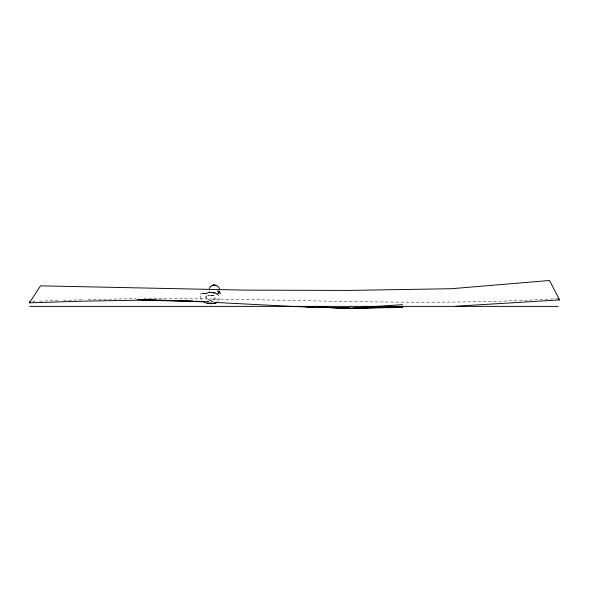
<?xml version="1.0" encoding="UTF-8"?>
<svg xmlns="http://www.w3.org/2000/svg" width="589" height="589" viewBox="0 0 589 589"><rect width="100%" height="100%" fill="white"/><g stroke="black" fill="none" stroke-linecap="round" stroke-linejoin="round"><path stroke-width="0.44" stroke-dasharray="2.94 2.21" d="M218.121 293.646L218.121 293.624A3.247 0.803 -40.1 0 1 218.121 293.499A2.687 0.832 -40.5 0 1 218.121 293.396L218.467 292.608A6.413 2.982 -53.4 0 0 218.666 292.527L218.85 292.527M218.033 292.843L217.945 293.396A2.687 1.001 -38.9 0 0 217.967 293.499A3.247 1.009 -38.8 0 0 217.989 293.572L218.026 293.697M219.491 291.68L220.912 293.337L218.063 293.756M219.638 291.091L219.697 290.723L218.843 293.027L217.393 294.161L210.104 292.35L211.407 292.49M218.548 291.4L218.652 290.797M218.828 291.4L218.939 290.797M217.775 290.804L218.048 291.835L218.799 291.467M217.363 290.804L217.694 291.835L218.526 291.437M217.996 292.954L218.755 292.556M218.512 300.854C222.141 293.263 210.891 290.046 205.716 293.521M219.189 292.247L219.432 291.879L218.696 292.519M203.242 293.499C207.542 294.073 212.025 290.458 216.215 293.293M206.312 293.572L205.222 293.683L207.652 293.116M208.948 292.6L210.818 292.247L205.922 293.521L202.476 293.388M209.323 292.475L210.14 292.358L209.242 290.959M210.089 292.35L212.158 292.225L210.693 292.247M211.37 295.575C207.387 294.515 202.108 296.672 208.292 299.698A1.774 1.642 34.8 0 0 208.55 299.808C215.773 302.915 217.319 293.447 209.08 295.523M219.645 293.83L220.161 293.749L219.542 293.83M211.444 295.568C218.548 294.242 214.462 303.482 209.286 299.808A1.774 1.671 21 0 1 209.029 299.698C206.908 299.315 204.574 295.855 207.703 295.457M210.626 292.262L211.473 292.21M558.232 298.564C420.229 306.994 282.102 298.093 144.003 298.645M32.461 301.354L36.106 301.244M39.758 301.126L59.82 300.493M63.465 300.375L82.622 299.772M88.122 299.646L135.823 298.645M219.13 293.845L218.865 293.837M207.593 295.464L209.279 295.604M204.803 293.594L203.352 293.499L204.766 293.631C198.272 291.349 200.002 297.982 202.564 300.743M205.826 301.678L213.122 301.958M205.966 301.605L213.233 301.899M213.277 292.328L214.05 292.461L212.069 292.21M211.952 292.218L212.577 292.254M207.969 302.054L213.439 302.341M218.254 293.793L218.504 293.815M203.153 293.462L202.528 293.388L204.162 293.587L203.448 293.491M213.77 292.409L215.412 292.88M211.37 292.542L217.289 294.102M214.344 292.519L214.926 292.681M217.555 294.309L217.856 294.64L217.127 293.926L218.144 294.979M200.275 296.105L200.459 296.716"/><path stroke-width="0.88" d="M29.722 301.443L29.45 302.842L83.424 301.134L136.714 300.243L193.052 301.193M209.382 288.485C210.744 283.905 218.151 284.112 219.439 288.632M29.45 302.842L40.508 285.834L244.869 290.127L348.32 290.421L451.211 288.728L549.522 280.489L559.55 299.919L456.048 306.214M210.442 286.696L210.98 286.21M217.466 302.047C213.211 304.528 206.953 304.218 203.006 301.229M208.381 303.445L206.982 303.21L212.695 303.549L216.377 302.739L213.115 303.512M402.662 304.675L349.491 308.128L338.513 307.745M212.695 303.549L210.766 303.593M354.6 308.106L368.243 307.752M373.698 307.613L390.986 307.163M392.804 307.112L402.81 306.854L349.358 308.511L317.419 307.163M354.6 308.172L402.766 307.465M29.722 306.376L558.232 306.376M157.049 300.051L137.149 299.499L205.237 301.907M158.853 300.103L176.037 300.574M179.66 300.677L193.244 301.097M302.105 306.582L315.829 307.031M320.32 307.178L349.675 308.128L295.884 306.611L215.257 302.437M304.668 306.567L315.645 306.95M322.05 307.171L336.687 307.679M194.878 301.266L204 301.612M197.786 301.281L204.147 301.539M303.733 306.589L315.594 307.09M215.545 285.245L216.34 285.488M558.674 299.021L559.55 299.919M213.726 285.128L213.093 285.238L214.808 285.12L213.652 285.135"/></g></svg>
